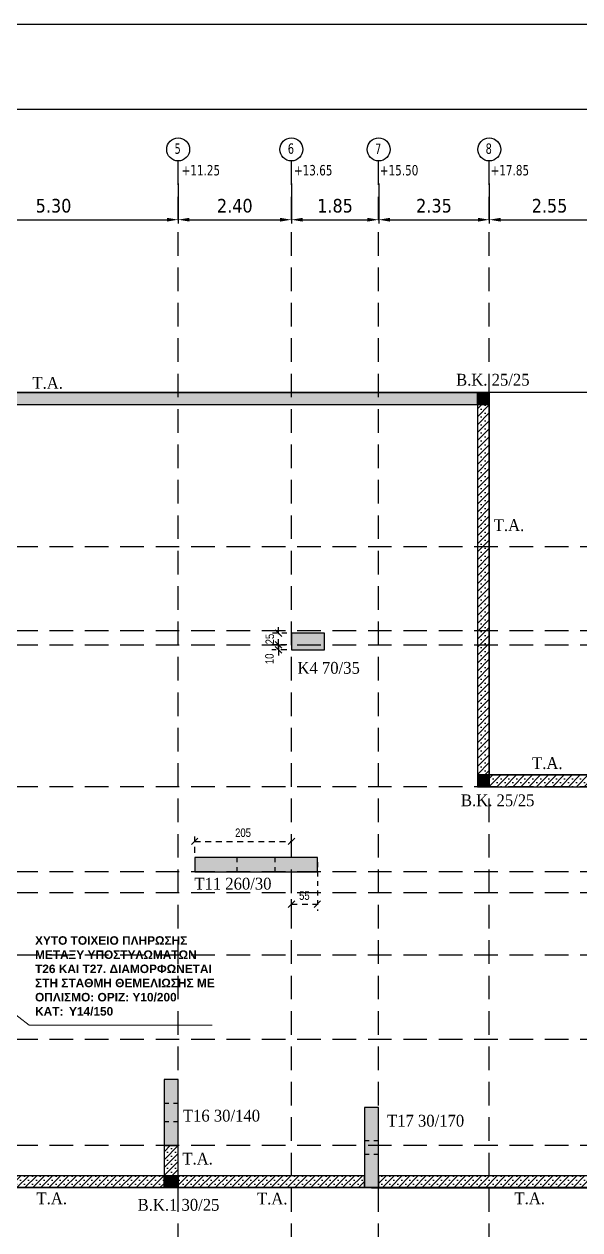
# Model space of a CAD drawing. Header units: millimetres. Extents: x -2171 to 1563, y -1758 to -1505.
# Drawn here: x -2105.29 to -2093.51, y -1614.72 to -1589.18 of the extents above; entities that cross this region are included whole.
import ezdxf

# ---------------------------------------------------------------- set-up
doc = ezdxf.new("R2010")
doc.units = ezdxf.units.MM
doc.header["$PDMODE"] = 32
for name, pattern in [('DASHDOT', [25.4, 12.7, -6.35, 0, -6.35]), ('DASHED2', [0.375, 0.25, -0.125]), ('DOT', [0.025, 0, -0.025]), ('HIDDEN', [0.375, 0.25, -0.125]), ('HIDDEN2', [0.1875, 0.125, -0.0625])]:
    doc.linetypes.add(name, pattern=pattern)
doc.layers.get('Defpoints').update_dxf_attribs({"color": 6})
for name, color, linetype in [('-S-AKSONES', 50, 'DASHDOT'), ('-S_TEXT', 3, 'Continuous'), ('A-TEXT', 7, 'Continuous'), ('DIASTASEIS', 7, 'Continuous'), ('Fill_Col', 7, 'Continuous'), ('Geo_Col', 7, 'Continuous'), ('Geo_Col_-1', 7, 'Continuous'), ('Geo_Lines', 7, 'Continuous'), ('Geo_Lines_-1', 94, 'Continuous'), ('STR-AXIS', 2, 'Continuous'), ('Text_Col_-1', 7, 'Continuous')]:
    doc.layers.add(name, color=color, linetype=linetype)
doc.layers.add('A-ANNO-DIMS', color=1, linetype='Continuous', lineweight=9)
doc.styles.add('1-100', font='arial.ttf', dxfattribs={"width": 0.8})
doc.styles.add('ag', font='arial.ttf', dxfattribs={"height": 0.25})
doc.styles.add('GR-SIMPL', font='GR-SIMPL.shx', dxfattribs={"width": 0.8})
doc.styles.add('S1TmsNwRmn11_b_934_161', font='times.ttf', dxfattribs={"width": 0.933629, "height": 0.001087})
doc.styles.get("Standard").update_dxf_attribs({"font": 'tahoma.ttf'})
doc.styles.add('style1', font='tahoma.ttf', dxfattribs={"width": 0.8})
doc.dimstyles.new('CHRISTOFOROS', dxfattribs={"dimscale": 0.2, "dimtxt": 0.25, "dimasz": 0.6, "dimexe": 0, "dimexo": 0, "dimgap": 0, "dimtad": 0, "dimdec": 0, "dimlfac": 100, "dimzin": 0, "dimdsep": 46, "dimtxsty": 'ag', "dimblk": 'ARCHTICK', "dimcen": 0, "dimclrd": 256, "dimclre": 256, "dimclrt": 1, "dimaunit": 1, "dimadec": 0, "dimazin": 0, "dimtfac": 1, "dimtdec": 0, "dimtofl": 0, "dimtmove": 0, "dimatfit": 3, "dimfxl": 1, "dimtolj": 1, "dimtzin": 0, "dimlwd": -1, "dimlwe": -1, "dimarcsym": 0})
doc.dimstyles.new('Copy of 1-100', dxfattribs={"dimtxt": 0.18, "dimasz": 0.14, "dimexe": 0.14, "dimexo": 0.1, "dimgap": 0.09, "dimtad": 1, "dimdec": 0, "dimlfac": 100, "dimrnd": 5, "dimzin": 5, "dimdsep": 46, "dimtxsty": '1-100', "dimblk": 'OBLIQUE', "dimcen": 0.09, "dimclrd": 1, "dimclre": 1, "dimclrt": 2, "dimadec": 0, "dimazin": 0, "dimtfac": 1, "dimtdec": 0, "dimtix": 1, "dimtmove": 2, "dimatfit": 3, "dimfxl": 5, "dimfxlon": 1, "dimtolj": 1, "dimtzin": 5, "dimarcsym": 0})
doc.dimstyles.new('Copy(2) of Standard', dxfattribs={"dimscale": 96, "dimtxt": 0.003, "dimasz": 0.0025, "dimexe": 0.0008, "dimexo": 0.005, "dimgap": 0.0015, "dimtad": 1, "dimrnd": 0.05, "dimzin": 0, "dimdsep": 46, "dimtxsty": 'Standard', "dimcen": 0.001, "dimclrd": 256, "dimclrt": 256, "dimadec": 0, "dimazin": 0, "dimtfac": 1, "dimtofl": 0, "dimtmove": 0, "dimatfit": 3, "dimfxl": 5, "dimtolj": 1, "dimtzin": 0, "dimarcsym": 1})
pattern_1 = [(45, (-475.61914, 0), (-0.084189901, 0.084189901), []), (45, (-475.53495, 0), (-0.084189901, 0.084189901), [0, -0.1190625])]

# ---------------------------------------------------------------- blocks, each defined once
blk = doc.blocks.new('_Oblique')
at = {"color": 0, "linetype": 'ByBlock', "lineweight": -2}
blk.add_line((-0.5, -0.5), (0.5, 0.5), dxfattribs=at)
blk = doc.blocks.new('*D333')
at = {"layer": 'Defpoints', "color": 0, "ltscale": 0.5, "transparency": 16777216}
for p in [(-2099.9, -1602.331), (-2099.624, -1602.331), (-2099.624, -1602.433)]:
    blk.add_point(p, dxfattribs=at)
at = {"layer": 'DIASTASEIS', "color": 1, "linetype": 'DASHED2', "lineweight": -2, "ltscale": 0.5, "transparency": 16777216}
for p, q in [((-2099.9, -1602.331), (-2099.9, -1602.191)), ((-2099.9, -1602.433), (-2099.9, -1602.331)), ((-2099.9, -1602.433), (-2099.9, -1602.573))]:
    blk.add_line(p, q, dxfattribs=at)
at = {"layer": 'DIASTASEIS', "color": 1, "linetype": 'HIDDEN2', "lineweight": -2, "ltscale": 0.5, "transparency": 16777216}
blk.add_line((-2099.724, -1602.331), (-2100.04, -1602.331), dxfattribs=at)
at = {"layer": 'DIASTASEIS', "color": 1, "linetype": 'HIDDEN', "lineweight": -2, "ltscale": 0.5, "transparency": 16777216}
blk.add_line((-2099.724, -1602.433), (-2100.04, -1602.433), dxfattribs=at)
at = {"layer": 'DIASTASEIS', "color": 1, "lineweight": -2, "ltscale": 0.5, "transparency": 16777216, "xscale": 0.14, "yscale": 0.14, "zscale": 0.14}
for p, rotation in [((-2099.9, -1602.331), 270), ((-2099.9, -1602.433), 90)]:
    blk.add_blockref('_Oblique', p, dxfattribs=dict(at, rotation=rotation))
at = {"layer": 'DIASTASEIS', "color": 2, "ltscale": 0.5, "transparency": 16777216, "insert": (-2100.088, -1602.626), "char_height": 0.18, "attachment_point": 5, "rotation": 90, "style": '1-100'}
blk.add_mtext('\\A1;10', dxfattribs=at)
blk = doc.blocks.new('*D334')
at = {"layer": 'Defpoints', "color": 0, "ltscale": 0.5, "transparency": 16777216}
for p in [(-2099.9, -1602.083), (-2099.624, -1602.083), (-2099.624, -1602.331)]:
    blk.add_point(p, dxfattribs=at)
at = {"layer": 'DIASTASEIS', "color": 1, "linetype": 'DASHED2', "lineweight": -2, "ltscale": 0.5, "transparency": 16777216}
for p, q in [((-2099.9, -1602.083), (-2099.9, -1601.943)), ((-2099.9, -1602.331), (-2099.9, -1602.083)), ((-2099.9, -1602.331), (-2099.9, -1602.471))]:
    blk.add_line(p, q, dxfattribs=at)
at = {"layer": 'DIASTASEIS', "color": 1, "linetype": 'HIDDEN2', "lineweight": -2, "ltscale": 0.5, "transparency": 16777216}
blk.add_line((-2099.724, -1602.083), (-2100.04, -1602.083), dxfattribs=at)
at = {"layer": 'DIASTASEIS', "color": 1, "linetype": 'HIDDEN', "lineweight": -2, "ltscale": 0.5, "transparency": 16777216}
blk.add_line((-2099.724, -1602.331), (-2100.04, -1602.331), dxfattribs=at)
at = {"layer": 'DIASTASEIS', "color": 1, "lineweight": -2, "ltscale": 0.5, "transparency": 16777216, "xscale": 0.14, "yscale": 0.14, "zscale": 0.14}
for p, rotation in [((-2099.9, -1602.083), 270), ((-2099.9, -1602.331), 90)]:
    blk.add_blockref('_Oblique', p, dxfattribs=dict(at, rotation=rotation))
at = {"layer": 'DIASTASEIS', "color": 2, "ltscale": 0.5, "transparency": 16777216, "insert": (-2100.081, -1602.207), "char_height": 0.18, "attachment_point": 5, "rotation": 90, "style": '1-100'}
blk.add_mtext('\\A1;25', dxfattribs=at)
blk = doc.blocks.new('*D354')
at = {"layer": 'Defpoints', "color": 0, "ltscale": 0.5, "transparency": 16777216}
for p in [(-2099.624, -1606.492), (-2101.674, -1606.836), (-2099.624, -1606.836)]:
    blk.add_point(p, dxfattribs=at)
at = {"layer": 'DIASTASEIS', "color": 1, "linetype": 'HIDDEN', "lineweight": -2, "ltscale": 0.5, "transparency": 16777216}
blk.add_line((-2101.674, -1606.736), (-2101.674, -1606.352), dxfattribs=at)
at = {"layer": 'DIASTASEIS', "color": 1, "linetype": 'HIDDEN2', "lineweight": -2, "ltscale": 0.5, "transparency": 16777216}
blk.add_line((-2099.624, -1606.736), (-2099.624, -1606.352), dxfattribs=at)
at = {"layer": 'DIASTASEIS', "color": 1, "linetype": 'DASHED2', "lineweight": -2, "ltscale": 0.5, "transparency": 16777216}
blk.add_line((-2101.674, -1606.492), (-2099.624, -1606.492), dxfattribs=at)
at = {"layer": 'DIASTASEIS', "color": 1, "lineweight": -2, "ltscale": 0.5, "transparency": 16777216, "xscale": 0.14, "yscale": 0.14, "zscale": 0.14, "rotation": 180}
blk.add_blockref('_Oblique', (-2101.674, -1606.492), dxfattribs=at)
at = {"layer": 'DIASTASEIS', "color": 1, "lineweight": -2, "ltscale": 0.5, "transparency": 16777216, "xscale": 0.14, "yscale": 0.14, "zscale": 0.14}
blk.add_blockref('_Oblique', (-2099.624, -1606.492), dxfattribs=at)
at = {"layer": 'DIASTASEIS', "color": 2, "ltscale": 0.5, "transparency": 16777216, "insert": (-2100.649, -1606.31), "char_height": 0.18, "attachment_point": 5, "style": '1-100'}
blk.add_mtext('\\A1;205', dxfattribs=at)
blk = doc.blocks.new('*D367')
at = {"layer": 'Defpoints', "color": 0, "ltscale": 0.5, "transparency": 16777216}
for p in [(-2099.074, -1606.836), (-2099.074, -1607.825), (-2099.624, -1608.168)]:
    blk.add_point(p, dxfattribs=at)
at = {"layer": 'DIASTASEIS', "color": 1, "linetype": 'HIDDEN2', "lineweight": -2, "ltscale": 0.5, "transparency": 16777216}
blk.add_line((-2099.074, -1606.936), (-2099.074, -1607.965), dxfattribs=at)
at = {"layer": 'DIASTASEIS', "color": 1, "linetype": 'HIDDEN', "lineweight": -2, "ltscale": 0.5, "transparency": 16777216}
blk.add_line((-2099.624, -1608.068), (-2099.624, -1607.685), dxfattribs=at)
at = {"layer": 'DIASTASEIS', "color": 1, "linetype": 'DASHED2', "lineweight": -2, "ltscale": 0.5, "transparency": 16777216}
blk.add_line((-2099.624, -1607.825), (-2099.074, -1607.825), dxfattribs=at)
at = {"layer": 'DIASTASEIS', "color": 1, "lineweight": -2, "ltscale": 0.5, "transparency": 16777216, "xscale": 0.14, "yscale": 0.14, "zscale": 0.14, "rotation": 180}
blk.add_blockref('_Oblique', (-2099.624, -1607.825), dxfattribs=at)
at = {"layer": 'DIASTASEIS', "color": 1, "lineweight": -2, "ltscale": 0.5, "transparency": 16777216, "xscale": 0.14, "yscale": 0.14, "zscale": 0.14}
blk.add_blockref('_Oblique', (-2099.074, -1607.825), dxfattribs=at)
at = {"layer": 'DIASTASEIS', "color": 2, "ltscale": 0.5, "transparency": 16777216, "insert": (-2099.349, -1607.643), "char_height": 0.18, "attachment_point": 5, "style": '1-100'}
blk.add_mtext('\\A1;55', dxfattribs=at)
blk = doc.blocks.new('*D379')
at = {"layer": '-S-AKSONES', "color": 0, "linetype": 'Continuous', "lineweight": -2, "ltscale": 0.5, "transparency": 16777216}
for p, q in [((-2113.221, -1591.6), (-2113.221, -1590.907)), ((-2065.766, -1591.6), (-2065.766, -1590.907))]:
    blk.add_line(p, q, dxfattribs=at)
at = {"layer": '-S-AKSONES', "linetype": 'Continuous', "lineweight": -2, "ltscale": 0.5, "transparency": 16777216}
blk.add_line((-2112.981, -1590.984), (-2066.006, -1590.984), dxfattribs=at)
at = {"layer": '-S-AKSONES', "linetype": 'Continuous', "ltscale": 0.5, "transparency": 16777216}
for points in [[(-2112.981, -1590.944), (-2112.981, -1591.024), (-2113.221, -1590.984)], [(-2066.006, -1590.944), (-2066.006, -1591.024), (-2065.766, -1590.984)]]:
    blk.add_solid(points, dxfattribs=at)
at = {"layer": 'Defpoints', "color": 0, "linetype": 'Continuous', "ltscale": 0.5, "transparency": 16777216}
for p in [(-2065.766, -1590.984), (-2113.221, -1592.08), (-2065.766, -1592.08)]:
    blk.add_point(p, dxfattribs=at)
at = {"layer": '-S-AKSONES', "linetype": 'Continuous', "ltscale": 0.5, "transparency": 16777216, "insert": (-2089.494, -1590.693), "char_height": 0.288, "attachment_point": 5}
blk.add_mtext('\\A1;47.45', dxfattribs=at)
blk = doc.blocks.new('*D384')
at = {"layer": '-S-AKSONES', "color": 0, "lineweight": -2, "ltscale": 0.5, "transparency": 16777216}
for p, q in [((-2107.308, -1592.56), (-2107.308, -1593.402)), ((-2102.024, -1592.56), (-2102.024, -1593.402))]:
    blk.add_line(p, q, dxfattribs=at)
at = {"layer": '-S-AKSONES', "lineweight": -2, "ltscale": 0.5, "transparency": 16777216}
blk.add_line((-2107.068, -1593.325), (-2102.264, -1593.325), dxfattribs=at)
at = {"layer": '-S-AKSONES', "ltscale": 0.5, "transparency": 16777216}
for points in [[(-2107.068, -1593.285), (-2107.068, -1593.365), (-2107.308, -1593.325)], [(-2102.264, -1593.285), (-2102.264, -1593.365), (-2102.024, -1593.325)]]:
    blk.add_solid(points, dxfattribs=at)
at = {"layer": 'Defpoints', "color": 0, "ltscale": 0.5, "transparency": 16777216}
for p in [(-2107.308, -1592.08), (-2102.024, -1592.08), (-2102.024, -1593.325)]:
    blk.add_point(p, dxfattribs=at)
at = {"layer": '-S-AKSONES', "ltscale": 0.5, "transparency": 16777216, "insert": (-2104.666, -1593.031), "char_height": 0.288, "attachment_point": 5}
blk.add_mtext('\\A1;5.30', dxfattribs=at)
blk = doc.blocks.new('*D385')
at = {"layer": '-S-AKSONES', "color": 0, "lineweight": -2, "ltscale": 0.5, "transparency": 16777216}
for p, q in [((-2102.024, -1592.56), (-2102.024, -1593.402)), ((-2099.624, -1592.56), (-2099.624, -1593.402))]:
    blk.add_line(p, q, dxfattribs=at)
at = {"layer": '-S-AKSONES', "lineweight": -2, "ltscale": 0.5, "transparency": 16777216}
blk.add_line((-2101.784, -1593.325), (-2099.864, -1593.325), dxfattribs=at)
at = {"layer": '-S-AKSONES', "ltscale": 0.5, "transparency": 16777216}
for points in [[(-2101.784, -1593.285), (-2101.784, -1593.365), (-2102.024, -1593.325)], [(-2099.864, -1593.285), (-2099.864, -1593.365), (-2099.624, -1593.325)]]:
    blk.add_solid(points, dxfattribs=at)
at = {"layer": 'Defpoints', "color": 0, "ltscale": 0.5, "transparency": 16777216}
for p in [(-2102.024, -1592.08), (-2099.624, -1592.08), (-2099.624, -1593.325)]:
    blk.add_point(p, dxfattribs=at)
at = {"layer": '-S-AKSONES', "ltscale": 0.5, "transparency": 16777216, "insert": (-2100.824, -1593.031), "char_height": 0.288, "attachment_point": 5}
blk.add_mtext('\\A1;2.40', dxfattribs=at)
blk = doc.blocks.new('*D386')
at = {"layer": '-S-AKSONES', "color": 0, "lineweight": -2, "ltscale": 0.5, "transparency": 16777216}
for p, q in [((-2099.624, -1592.56), (-2099.624, -1593.402)), ((-2097.774, -1592.56), (-2097.774, -1593.402))]:
    blk.add_line(p, q, dxfattribs=at)
at = {"layer": '-S-AKSONES', "lineweight": -2, "ltscale": 0.5, "transparency": 16777216}
blk.add_line((-2099.384, -1593.325), (-2098.014, -1593.325), dxfattribs=at)
at = {"layer": '-S-AKSONES', "ltscale": 0.5, "transparency": 16777216}
for points in [[(-2099.384, -1593.285), (-2099.384, -1593.365), (-2099.624, -1593.325)], [(-2098.014, -1593.285), (-2098.014, -1593.365), (-2097.774, -1593.325)]]:
    blk.add_solid(points, dxfattribs=at)
at = {"layer": 'Defpoints', "color": 0, "ltscale": 0.5, "transparency": 16777216}
for p in [(-2099.624, -1592.08), (-2097.774, -1592.08), (-2097.774, -1593.325)]:
    blk.add_point(p, dxfattribs=at)
at = {"layer": '-S-AKSONES', "ltscale": 0.5, "transparency": 16777216, "insert": (-2098.699, -1593.031), "char_height": 0.288, "attachment_point": 5}
blk.add_mtext('\\A1;1.85', dxfattribs=at)
blk = doc.blocks.new('*D387')
at = {"layer": '-S-AKSONES', "color": 0, "lineweight": -2, "ltscale": 0.5, "transparency": 16777216}
for p, q in [((-2097.774, -1592.56), (-2097.774, -1593.402)), ((-2095.43, -1592.56), (-2095.43, -1593.402))]:
    blk.add_line(p, q, dxfattribs=at)
at = {"layer": '-S-AKSONES', "lineweight": -2, "ltscale": 0.5, "transparency": 16777216}
blk.add_line((-2097.534, -1593.325), (-2095.67, -1593.325), dxfattribs=at)
at = {"layer": '-S-AKSONES', "ltscale": 0.5, "transparency": 16777216}
for points in [[(-2097.534, -1593.285), (-2097.534, -1593.365), (-2097.774, -1593.325)], [(-2095.67, -1593.285), (-2095.67, -1593.365), (-2095.43, -1593.325)]]:
    blk.add_solid(points, dxfattribs=at)
at = {"layer": 'Defpoints', "color": 0, "ltscale": 0.5, "transparency": 16777216}
for p in [(-2097.774, -1592.08), (-2095.43, -1592.08), (-2095.43, -1593.325)]:
    blk.add_point(p, dxfattribs=at)
at = {"layer": '-S-AKSONES', "ltscale": 0.5, "transparency": 16777216, "insert": (-2096.602, -1593.031), "char_height": 0.288, "attachment_point": 5}
blk.add_mtext('\\A1;2.35', dxfattribs=at)
blk = doc.blocks.new('*D388')
at = {"layer": '-S-AKSONES', "color": 0, "lineweight": -2, "ltscale": 0.5, "transparency": 16777216}
for p, q in [((-2095.43, -1592.56), (-2095.43, -1593.402)), ((-2092.874, -1592.56), (-2092.874, -1593.402))]:
    blk.add_line(p, q, dxfattribs=at)
at = {"layer": '-S-AKSONES', "lineweight": -2, "ltscale": 0.5, "transparency": 16777216}
blk.add_line((-2095.19, -1593.325), (-2093.114, -1593.325), dxfattribs=at)
at = {"layer": '-S-AKSONES', "ltscale": 0.5, "transparency": 16777216}
for points in [[(-2095.19, -1593.285), (-2095.19, -1593.365), (-2095.43, -1593.325)], [(-2093.114, -1593.285), (-2093.114, -1593.365), (-2092.874, -1593.325)]]:
    blk.add_solid(points, dxfattribs=at)
at = {"layer": 'Defpoints', "color": 0, "ltscale": 0.5, "transparency": 16777216}
for p in [(-2095.43, -1592.08), (-2092.874, -1592.08), (-2092.874, -1593.325)]:
    blk.add_point(p, dxfattribs=at)
at = {"layer": '-S-AKSONES', "ltscale": 0.5, "transparency": 16777216, "insert": (-2094.152, -1593.031), "char_height": 0.288, "attachment_point": 5}
blk.add_mtext('\\A1;2.55', dxfattribs=at)
blk = doc.blocks.new('_ArchTick')
at = {"color": 0, "linetype": 'ByBlock', "const_width": 0.15}
blk.add_lwpolyline([(-0.5, -0.5), (0.5, 0.5)], dxfattribs=at)

msp = doc.modelspace()

# ---------------------------------------------------------------- hatches: boundary and pattern name
at = {"layer": 'Fill_Col'}
for points in [[(-2095.4301, -1597.2358), (-2095.4301, -1596.9858), (-2095.6801, -1596.9858), (-2095.6801, -1597.2358)], [(-2098.924, -1602.0832), (-2099.624, -1602.0832), (-2099.624, -1602.4332), (-2098.924, -1602.4332)], [(-2095.4303, -1605.3358), (-2095.4303, -1605.0858), (-2095.6803, -1605.0858), (-2095.6803, -1605.3358)], [(-2101.6741, -1607.1359), (-2099.0741, -1607.1359), (-2099.0741, -1606.8359), (-2101.6741, -1606.8359)], [(-2102.0242, -1612.9359), (-2102.0242, -1611.5359), (-2102.3242, -1611.5359), (-2102.3242, -1612.9359)], [(-2097.7742, -1613.826), (-2097.7742, -1612.126), (-2098.0742, -1612.126), (-2098.0742, -1613.826)], [(-2102.0242, -1613.826), (-2102.0242, -1613.576), (-2102.3242, -1613.576), (-2102.3242, -1613.826)]]:
    msp.add_hatch(color=253, dxfattribs=at).paths.add_polyline_path(points)
at = {"layer": 'Geo_Col_-1', "ltscale": 0.5, "transparency": 33554572}
h = msp.add_hatch(dxfattribs=at)
h.set_pattern_fill('SACNCR', scale=0.05)
h.set_pattern_definition(pattern_1)
h.paths.add_polyline_path([(-2111.2911, -1597.2355), (-2095.6801, -1597.2355), (-2095.6801, -1596.9858), (-2095.4304, -1596.9858), (-2095.4301, -1596.9855), (-2111.2911, -1596.9855)])
h = msp.add_hatch(dxfattribs=at)
h.set_pattern_fill('SACNCR', scale=0.05)
h.set_pattern_definition(pattern_1)
h.paths.add_polyline_path([(-2095.6801, -1597.2358), (-2095.6801, -1605.3358), (-2095.5551, -1605.2108), (-2095.4301, -1605.0858), (-2095.4301, -1597.2358)])
h = msp.add_hatch(dxfattribs=at)
h.set_pattern_fill('SACNCR', scale=0.05)
h.set_pattern_definition(pattern_1)
h.paths.add_polyline_path([(-2095.4303, -1605.3358), (-2092.8745, -1605.3359), (-2092.8745, -1605.0858), (-2095.4301, -1605.0858), (-2095.4303, -1605.086)])
h = msp.add_hatch(dxfattribs=at)
h.set_pattern_fill('SACNCR', scale=0.05)
h.set_pattern_definition(pattern_1)
h.paths.add_polyline_path([(-2102.0242, -1613.576), (-2102.0242, -1612.9359), (-2102.3242, -1612.9359), (-2102.3242, -1613.576)])
h = msp.add_hatch(dxfattribs=at)
h.set_pattern_fill('SACNCR', scale=0.05)
h.set_pattern_definition(pattern_1)
h.paths.add_polyline_path([(-2107.0583, -1613.8259), (-2102.1742, -1613.8259), (-2102.1742, -1613.8154), (-2102.3242, -1613.8154), (-2102.3242, -1613.5759), (-2107.0583, -1613.5758)])
h = msp.add_hatch(dxfattribs=at)
h.set_pattern_fill('SACNCR', scale=0.05)
h.set_pattern_definition(pattern_1)
h.paths.add_polyline_path([(-2102.1742, -1613.8154), (-2102.1742, -1613.826), (-2098.0742, -1613.826), (-2098.0742, -1613.576), (-2102.0242, -1613.576), (-2102.0242, -1613.8154)])
h = msp.add_hatch(dxfattribs=at)
h.set_pattern_fill('SACNCR', scale=0.05)
h.set_pattern_definition(pattern_1)
h.paths.add_polyline_path([(-2097.9242, -1613.826), (-2097.9242, -1613.8288), (-2091.9241, -1613.8288), (-2091.9241, -1613.5788), (-2097.7742, -1613.5788), (-2097.7742, -1613.826)])

# ---------------------------------------------------------------- linework, layer by layer
at = {"layer": '-S_TEXT', "ltscale": 5}
msp.add_lwpolyline([(-2119.6475, -1589.182), (-2061.5, -1589.182), (-2061.5, -1629.2267), (-2119.6475, -1629.2267)], close=True, dxfattribs=at)
at = {"layer": '-S_TEXT', "color": 2}
for centre in [(-2102.0242, -1591.8367), (-2099.6238, -1591.8367), (-2097.7742, -1591.8367), (-2095.4301, -1591.8371)]:
    msp.add_circle(centre, 0.2432, dxfattribs=at)
at = {"layer": 'Geo_Col', "color": 94}
for points in [[(-2111.2911, -1597.2355), (-2095.6801, -1597.2355), (-2095.6801, -1596.9858), (-2095.4304, -1596.9858), (-2095.4301, -1596.9855), (-2111.2911, -1596.9855)], [(-2095.4301, -1597.2358), (-2095.4301, -1596.9858), (-2095.6801, -1596.9858), (-2095.6801, -1597.2358)], [(-2098.924, -1602.0832), (-2099.624, -1602.0832), (-2099.624, -1602.4332), (-2098.924, -1602.4332)], [(-2095.4303, -1605.3358), (-2095.4303, -1605.0858), (-2095.6803, -1605.0858), (-2095.6803, -1605.3358)], [(-2095.4303, -1605.3358), (-2092.8745, -1605.3359), (-2092.8745, -1605.0858), (-2095.4301, -1605.0858), (-2095.4303, -1605.086)], [(-2101.6741, -1607.1359), (-2099.0741, -1607.1359), (-2099.0741, -1606.8359), (-2101.6741, -1606.8359)], [(-2102.0242, -1612.9359), (-2102.0242, -1611.5359), (-2102.3242, -1611.5359), (-2102.3242, -1612.9359)], [(-2097.7742, -1613.826), (-2097.7742, -1612.126), (-2098.0742, -1612.126), (-2098.0742, -1613.826)], [(-2102.0242, -1613.576), (-2102.0242, -1612.9359), (-2102.3242, -1612.9359), (-2102.3242, -1613.576)], [(-2107.0583, -1613.8259), (-2102.1742, -1613.8259), (-2102.1742, -1613.8154), (-2102.3242, -1613.8154), (-2102.3242, -1613.5759), (-2107.0583, -1613.5758)], [(-2102.0242, -1613.826), (-2102.0242, -1613.576), (-2102.3242, -1613.576), (-2102.3242, -1613.826)], [(-2102.1742, -1613.8154), (-2102.1742, -1613.826), (-2098.0742, -1613.826), (-2098.0742, -1613.576), (-2102.0242, -1613.576), (-2102.0242, -1613.8154)], [(-2097.9242, -1613.826), (-2097.9242, -1613.8288), (-2091.9241, -1613.8288), (-2091.9241, -1613.5788), (-2097.7742, -1613.5788), (-2097.7742, -1613.826)]]:
    msp.add_lwpolyline(points, close=True, dxfattribs=at)
for points in [[(-2095.6801, -1597.2358), (-2095.6801, -1605.3358)], [(-2095.4301, -1597.2358), (-2095.6801, -1597.2358)], [(-2095.4301, -1605.0858), (-2095.4301, -1597.2358)]]:
    msp.add_lwpolyline(points, dxfattribs=at)
at = {"layer": 'Geo_Col', "color": 94, "linetype": 'DOT'}
for points in [[(-2101.6741, -1607.1359), (-2100.7741, -1607.1359), (-2100.7741, -1606.8359), (-2101.6741, -1606.8359)], [(-2099.0741, -1606.8359), (-2099.9741, -1606.8359), (-2099.9741, -1607.1359), (-2099.0741, -1607.1359)], [(-2102.3242, -1611.5359), (-2102.3242, -1612.0359), (-2102.0242, -1612.0359), (-2102.0242, -1611.5359)], [(-2098.0742, -1612.126), (-2098.0742, -1612.826), (-2097.7742, -1612.826), (-2097.7742, -1612.126)], [(-2102.0242, -1612.9359), (-2102.0242, -1612.4359), (-2102.3242, -1612.4359), (-2102.3242, -1612.9359)], [(-2097.7742, -1613.826), (-2097.7742, -1613.126), (-2098.0742, -1613.126), (-2098.0742, -1613.826)]]:
    msp.add_lwpolyline(points, close=True, dxfattribs=at)
at = {"layer": 'Geo_Lines', "color": 94}
msp.add_lwpolyline([(-2111.5411, -1596.9854), (-2095.4303, -1596.9858), (-2095.4305, -1605.0859), (-2092.8745, -1605.0859), (-2092.8745, -1602.0359), (-2082.5245, -1602.0359), (-2082.5245, -1607.1359), (-2091.6243, -1607.1359), (-2091.6241, -1613.8261), (-2107.3084, -1613.8264), (-2107.3084, -1610.6858), (-2113.2213, -1610.6859), (-2113.2212, -1607.3359), (-2111.5414, -1607.3358), (-2111.5411, -1596.9856)], dxfattribs=at)
at = {"layer": 'Geo_Lines_-1', "color": 94, "ltscale": 0.5}
msp.add_lwpolyline([(-2118.2673, -1596.9859), (-2119.1798, -1606.5488, 0.4189744), (-2110.7979, -1616.5329), (-2073.4708, -1619.4842, 0.4025719), (-2063.6772, -1611.458), (-2061.8958, -1595.2502), (-2087.7432, -1594.886), (-2087.7673, -1596.9859)], format="xyb", close=True, dxfattribs=at)
at = {"layer": 'STR-AXIS', "color": 2, "linetype": 'HIDDEN', "ltscale": 2}
for p, q in [((-2102.0242, -1620.3369), (-2102.0242, -1592.0799)), ((-2099.6238, -1620.3369), (-2099.6238, -1592.0799)), ((-2097.7742, -1620.3369), (-2097.7742, -1592.0799)), ((-2095.4301, -1620.3373), (-2095.4301, -1592.0803)), ((-2061.5, -1596.9854), (-2116.2276, -1596.9854)), ((-2061.5, -1600.2505), (-2116.2276, -1600.2505)), ((-2061.5, -1602.0359), (-2116.2276, -1602.0359)), ((-2061.5, -1602.3331), (-2115.2838, -1602.3331)), ((-2061.5, -1605.3359), (-2116.2276, -1605.3359)), ((-2061.5, -1607.1359), (-2116.2276, -1607.1359)), ((-2061.5001, -1607.5853), (-2116.2276, -1607.5853)), ((-2061.5002, -1608.9001), (-2116.2278, -1608.9001)), ((-2061.5, -1610.6856), (-2116.2276, -1610.6856)), ((-2061.5, -1612.9359), (-2116.2276, -1612.9359)), ((-2061.5, -1613.8259), (-2116.2276, -1613.8259))]:
    msp.add_line(p, q, dxfattribs=at)

# ---------------------------------------------------------------- texts
at = {"layer": '-S_TEXT', "style": 'style1', "width": 0.85}
for s, p in [('+11.25', (-2101.952, -1592.386)), ('+13.65', (-2099.5702, -1592.386)), ('+15.50', (-2097.7497, -1592.386)), ('+17.85', (-2095.4017, -1592.386))]:
    msp.add_text(s, height=0.22, dxfattribs=at).set_placement(p)
at = {"layer": '-S_TEXT', "insert": (-2097.4473, -1608.5018), "char_height": 0.18, "attachment_point": 3}
msp.add_mtext_dynamic_manual_height_columns('\\A1;\\pxql;{\\fArial|b1|i0|c161|p34;XYTO ΤΟΙΧΕΙΟ ΠΛΗΡΩΣΗΣ\\PΜΕΤΑΞΥ ΥΠΟΣΤΥΛΩΜΑΤΩΝ \\PT\\fArial|b1|i0|c0|p34;26\\fArial|b1|i0|c161|p34; ΚΑΙ T\\fArial|b1|i0|c0|p34;27\\fArial|b1|i0|c161|p34;. ΔΙΑΜΟΡΦΩΝΕΤΑΙ\\PΣΤΗ ΣΤΑΘΜΗ ΘΕΜΕΛΙΩΣΗΣ ΜΕ\\PΟΠΛΙΣΜΟ: ΟΡΙΖ: Y10/200 \\PKAT:^IY14/150}', width=7.610222, gutter_width=1.2, heights=[3.3371], dxfattribs=at)
at = {"layer": 'A-TEXT', "color": 3, "char_height": 0.22, "width": 1.133602, "attachment_point": 7, "style": 'GR-SIMPL'}
for s, insert in [('{\\fTahoma|b0|i0|c0|p34;5}', (-2102.1009, -1591.9329)), ('{\\fTahoma|b0|i0|c0|p34;6}', (-2099.7005, -1591.9329)), ('{\\fTahoma|b0|i0|c0|p34;7}', (-2097.8509, -1591.9329)), ('{\\fTahoma|b0|i0|c0|p34;8}', (-2095.5068, -1591.9334))]:
    msp.add_mtext(s, dxfattribs=dict(at, insert=insert))
at = {"layer": 'Text_Col_-1', "color": 200, "style": 'S1TmsNwRmn11_b_934_161', "width": 0.933629}
for s, p in [('T.A.', (-2105.1133, -1596.9054)), ('B.K. 25/25', (-2096.1331, -1596.8392)), ('T.A.', (-2095.3341, -1599.9197)), ('K4 70/35', (-2099.4951, -1602.9418)), ('T.A.', (-2094.5223, -1604.9594)), ('B.K. 25/25', (-2096.0298, -1605.7476)), ('T11 260/30', (-2101.6812, -1607.5133)), ('T16 30/140', (-2101.9238, -1612.4266)), ('T17 30/170', (-2097.5966, -1612.5343)), ('T.A.', (-2101.9352, -1613.3378)), ('T.A.', (-2105.0267, -1614.1787)), ('B.K.1 30/25', (-2102.8831, -1614.3154)), ('T.A.', (-2100.3526, -1614.1828)), ('T.A.', (-2094.8951, -1614.1777))]:
    msp.add_text(s, height=0.25, dxfattribs=at).set_placement(p)

# ---------------------------------------------------------------- dimensions: what is measured, and where the dimension line sits
at = {"layer": '-S-AKSONES', "linetype": 'Continuous', "ltscale": 0.5}
dim = msp.add_linear_dim(base=(-2065.7665, -1590.9842), p1=(-2113.2213, -1592.0799), p2=(-2065.7665, -1592.0799), dimstyle='Copy(2) of Standard', override={"dimtmove": 1}, dxfattribs=at)
dim.commit()
dim.dimension.update_dxf_attribs({"geometry": '*D379', "text_midpoint": (-2089.4939, -1590.6932)})
at = {"layer": '-S-AKSONES', "color": 253, "ltscale": 0.5}
for base, p1, p2, picture, middle in [((-2102.0242, -1593.3251), (-2107.3083, -1592.0799), (-2102.0242, -1592.0799), '*D384', (-2104.6662, -1593.0311)), ((-2099.6238, -1593.3251), (-2102.0242, -1592.0799), (-2099.6238, -1592.0799), '*D385', (-2100.824, -1593.0311)), ((-2097.7742, -1593.3251), (-2099.6238, -1592.0799), (-2097.7742, -1592.0799), '*D386', (-2098.699, -1593.0305)), ((-2095.4301, -1593.3251), (-2097.7742, -1592.0799), (-2095.4301, -1592.0803), '*D387', (-2096.6022, -1593.0311)), ((-2092.8742, -1593.3251), (-2095.4301, -1592.0803), (-2092.8742, -1592.0799), '*D388', (-2094.1522, -1593.0311))]:
    dim = msp.add_linear_dim(base=base, p1=p1, p2=p2, dimstyle='Copy(2) of Standard', override={"dimtmove": 1}, dxfattribs=at)
    dim.commit()
    dim.dimension.update_dxf_attribs({"geometry": picture, "text_midpoint": middle})
at = {"layer": 'DIASTASEIS', "color": 253, "ltscale": 0.5}
dim = msp.add_linear_dim(base=(-2099.8996, -1602.0832), p1=(-2099.624, -1602.3311), p2=(-2099.6238, -1602.0832), angle=90, dimstyle='Copy of 1-100', dxfattribs=at)
dim.commit()
dim.dimension.update_dxf_attribs({"geometry": '*D334', "text_midpoint": (-2100.0815, -1602.2071)})
dim = msp.add_linear_dim(base=(-2099.8996, -1602.3311), p1=(-2099.624, -1602.4332), p2=(-2099.624, -1602.3311), angle=90, dimstyle='Copy of 1-100', dxfattribs=at)
dim.commit()
dim.dimension.update_dxf_attribs({"geometry": '*D333', "text_midpoint": (-2100.088, -1602.6264), "dimtype": 128})
for base, p1, p2, picture, middle in [((-2099.6238, -1606.4921), (-2101.6741, -1606.8359), (-2099.6238, -1606.8359), '*D354', (-2100.6489, -1606.3102)), ((-2099.0741, -1607.8246), (-2099.6238, -1608.1684), (-2099.0741, -1606.8359), '*D367', (-2099.3489, -1607.6431))]:
    dim = msp.add_linear_dim(base=base, p1=p1, p2=p2, dimstyle='Copy of 1-100', dxfattribs=at)
    dim.commit()
    dim.dimension.update_dxf_attribs({"geometry": picture, "text_midpoint": middle})

# ---------------------------------------------------------------- leaders
at = {"layer": 'A-ANNO-DIMS', "color": 1, "linetype": 'Continuous'}
msp.add_leader([(-2107.5426, -1608.5467), (-2105.1837, -1610.3883), (-2101.3068, -1610.3883)], dimstyle='CHRISTOFOROS', override={"dimclrd": 1, "dimldrblk": 'Dot', "dimfxl": 0.1, "dimfxlon": 1, "dimarcsym": 1}, dxfattribs=at)

doc.saveas('drawing.dxf')
